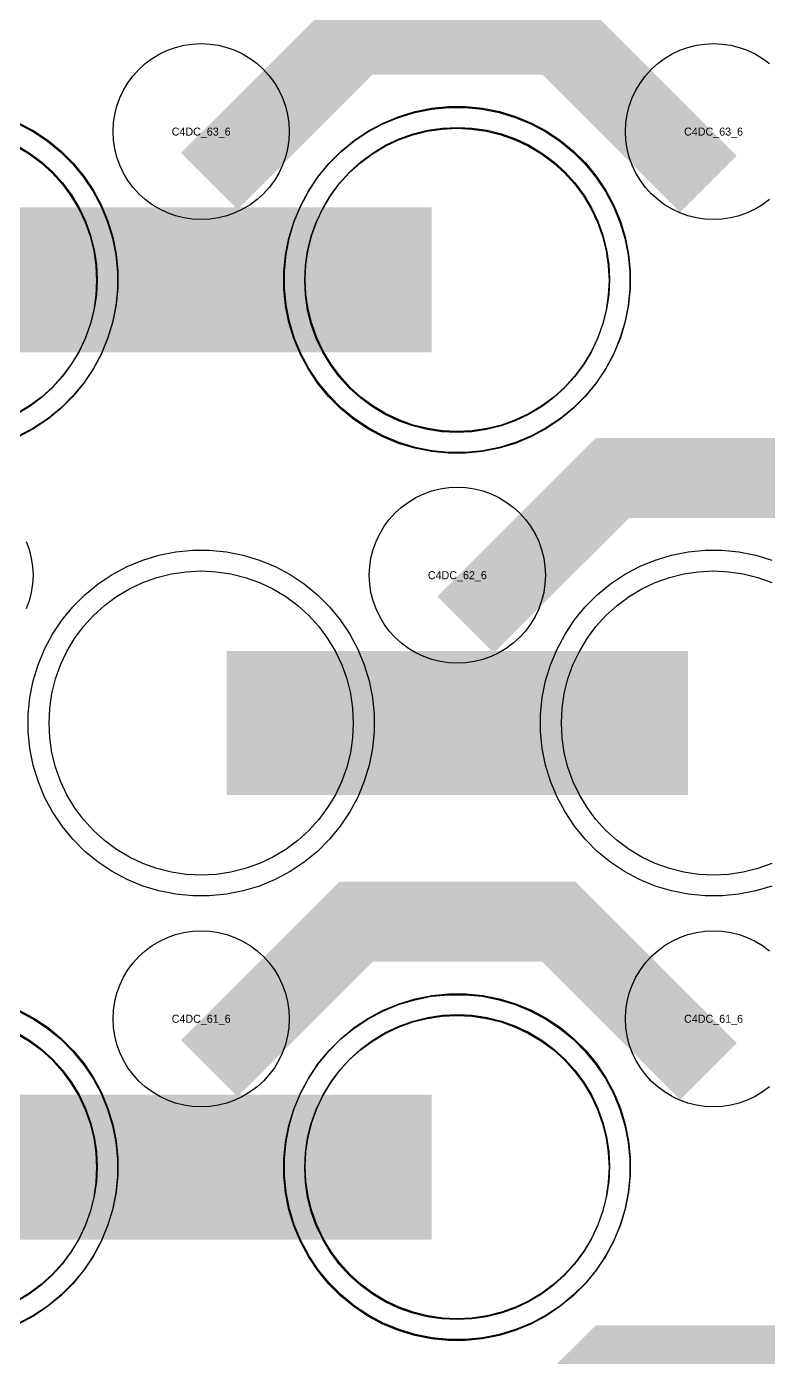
# Model space of a CAD drawing. Extents: x -11880 to 11880, y -14992 to 14992.
# Drawn here: x -10134.5 to -9902.9, y -6446.7 to -6031 of the extents above; entities that cross this region are included whole.
import ezdxf
from ezdxf.enums import TextEntityAlignment as Align

# ---------------------------------------------------------------- set-up
doc = ezdxf.new("R2010")
doc.units = 0
doc.header["$MEASUREMENT"] = 0
for name, color, linetype in [('GDS_775_DT_237', 138, 'CONTINUOUS'), ('RDL1_FS', 34, 'CONTINUOUS'), ('RDL_BS', 160, 'CONTINUOUS')]:
    doc.layers.add(name, color=color, linetype=linetype)

msp = doc.modelspace()

# ---------------------------------------------------------------- linework, layer by layer
at = {"layer": 'RDL1_FS', "color": 241, "true_color": 0xf7abae}
for points in [[(-10000.149, -6157.821), (-10004.806, -6157.592), (-10009.417, -6156.908), (-10013.94, -6155.776), (-10018.33, -6154.204), (-10022.544, -6152.212), (-10026.544, -6149.814), (-10030.289, -6147.036), (-10033.743, -6143.906), (-10036.873, -6140.452), (-10039.651, -6136.707), (-10042.049, -6132.707), (-10044.041, -6128.493), (-10045.613, -6124.103), (-10046.745, -6119.58), (-10047.429, -6114.969), (-10047.658, -6110.312), (-10047.429, -6105.655), (-10046.745, -6101.044), (-10045.613, -6096.521), (-10044.041, -6092.131), (-10042.049, -6087.917), (-10039.651, -6083.917), (-10036.873, -6080.172), (-10033.743, -6076.718), (-10030.289, -6073.588), (-10026.544, -6070.81), (-10022.544, -6068.412), (-10018.33, -6066.42), (-10013.94, -6064.848), (-10009.417, -6063.716), (-10004.806, -6063.032), (-10000.149, -6062.803), (-9995.492, -6063.032), (-9990.881, -6063.716), (-9986.358, -6064.848), (-9981.968, -6066.42), (-9977.754, -6068.412), (-9973.754, -6070.81), (-9970.009, -6073.588), (-9966.555, -6076.718), (-9963.425, -6080.172), (-9960.647, -6083.917), (-9958.249, -6087.917), (-9956.257, -6092.131), (-9954.685, -6096.521), (-9953.553, -6101.044), (-9952.869, -6105.655), (-9952.64, -6110.312), (-9952.869, -6114.969), (-9953.553, -6119.58), (-9954.685, -6124.103), (-9956.257, -6128.493), (-9958.249, -6132.707), (-9960.647, -6136.707), (-9963.425, -6140.452), (-9966.555, -6143.906), (-9970.009, -6147.036), (-9973.754, -6149.814), (-9977.754, -6152.212), (-9981.968, -6154.204), (-9986.358, -6155.776), (-9990.881, -6156.908), (-9995.492, -6157.592)], [(-10000.149, -6434.946), (-10004.806, -6434.717), (-10009.417, -6434.033), (-10013.94, -6432.901), (-10018.33, -6431.329), (-10022.544, -6429.337), (-10026.544, -6426.939), (-10030.289, -6424.161), (-10033.743, -6421.031), (-10036.873, -6417.577), (-10039.651, -6413.832), (-10042.049, -6409.832), (-10044.041, -6405.618), (-10045.613, -6401.228), (-10046.745, -6396.705), (-10047.429, -6392.094), (-10047.658, -6387.437), (-10047.429, -6382.78), (-10046.745, -6378.169), (-10045.613, -6373.646), (-10044.041, -6369.256), (-10042.049, -6365.042), (-10039.651, -6361.042), (-10036.873, -6357.297), (-10033.743, -6353.843), (-10030.289, -6350.713), (-10026.544, -6347.935), (-10022.544, -6345.537), (-10018.33, -6343.545), (-10013.94, -6341.973), (-10009.417, -6340.841), (-10004.806, -6340.157), (-10000.149, -6339.928), (-9995.492, -6340.157), (-9990.881, -6340.841), (-9986.358, -6341.973), (-9981.968, -6343.545), (-9977.754, -6345.537), (-9973.754, -6347.935), (-9970.009, -6350.713), (-9966.555, -6353.843), (-9963.425, -6357.297), (-9960.647, -6361.042), (-9958.249, -6365.042), (-9956.257, -6369.256), (-9954.685, -6373.646), (-9953.553, -6378.169), (-9952.869, -6382.78), (-9952.64, -6387.437), (-9952.869, -6392.094), (-9953.553, -6396.705), (-9954.685, -6401.228), (-9956.257, -6405.618), (-9958.249, -6409.832), (-9960.647, -6413.832), (-9963.425, -6417.577), (-9966.555, -6421.031), (-9970.009, -6424.161), (-9973.754, -6426.939), (-9977.754, -6429.337), (-9981.968, -6431.329), (-9986.358, -6432.901), (-9990.881, -6434.033), (-9995.492, -6434.717)]]:
    msp.add_lwpolyline(points, close=True, dxfattribs=at)
at = {"layer": 'RDL1_FS'}
for points in [[(-10000, -6157.539), (-10004.657, -6157.31), (-10009.268, -6156.626), (-10013.791, -6155.494), (-10018.181, -6153.922), (-10022.395, -6151.93), (-10026.395, -6149.532), (-10030.14, -6146.754), (-10033.594, -6143.624), (-10036.724, -6140.17), (-10039.502, -6136.425), (-10041.9, -6132.425), (-10043.892, -6128.211), (-10045.464, -6123.821), (-10046.596, -6119.298), (-10047.28, -6114.687), (-10047.509, -6110.03), (-10047.28, -6105.373), (-10046.596, -6100.762), (-10045.464, -6096.239), (-10043.892, -6091.849), (-10041.9, -6087.635), (-10039.502, -6083.635), (-10036.724, -6079.89), (-10033.594, -6076.436), (-10030.14, -6073.306), (-10026.395, -6070.528), (-10022.395, -6068.13), (-10018.181, -6066.138), (-10013.791, -6064.566), (-10009.268, -6063.434), (-10004.657, -6062.75), (-10000, -6062.521), (-9995.343, -6062.75), (-9990.732, -6063.434), (-9986.209, -6064.566), (-9981.819, -6066.138), (-9977.605, -6068.13), (-9973.605, -6070.528), (-9969.86, -6073.306), (-9966.406, -6076.436), (-9963.276, -6079.89), (-9960.498, -6083.635), (-9958.1, -6087.635), (-9956.108, -6091.849), (-9954.536, -6096.239), (-9953.404, -6100.762), (-9952.72, -6105.373), (-9952.491, -6110.03), (-9952.72, -6114.687), (-9953.404, -6119.298), (-9954.536, -6123.821), (-9956.108, -6128.211), (-9958.1, -6132.425), (-9960.498, -6136.425), (-9963.276, -6140.17), (-9966.406, -6143.624), (-9969.86, -6146.754), (-9973.605, -6149.532), (-9977.605, -6151.93), (-9981.819, -6153.922), (-9986.209, -6155.494), (-9990.732, -6156.626), (-9995.343, -6157.31)], [(-10080, -6296.099), (-10084.657, -6295.87), (-10089.268, -6295.186), (-10093.791, -6294.054), (-10098.181, -6292.482), (-10102.395, -6290.49), (-10106.395, -6288.092), (-10110.14, -6285.314), (-10113.594, -6282.184), (-10116.724, -6278.73), (-10119.502, -6274.985), (-10121.9, -6270.985), (-10123.892, -6266.771), (-10125.464, -6262.381), (-10126.596, -6257.858), (-10127.28, -6253.247), (-10127.509, -6248.59), (-10127.28, -6243.933), (-10126.596, -6239.322), (-10125.464, -6234.799), (-10123.892, -6230.409), (-10121.9, -6226.195), (-10119.502, -6222.195), (-10116.724, -6218.45), (-10113.594, -6214.996), (-10110.14, -6211.866), (-10106.395, -6209.088), (-10102.395, -6206.69), (-10098.181, -6204.698), (-10093.791, -6203.126), (-10089.268, -6201.994), (-10084.657, -6201.31), (-10080, -6201.081), (-10075.343, -6201.31), (-10070.732, -6201.994), (-10066.209, -6203.126), (-10061.819, -6204.698), (-10057.605, -6206.69), (-10053.605, -6209.088), (-10049.86, -6211.866), (-10046.406, -6214.996), (-10043.276, -6218.45), (-10040.498, -6222.195), (-10038.1, -6226.195), (-10036.108, -6230.409), (-10034.536, -6234.799), (-10033.404, -6239.322), (-10032.72, -6243.933), (-10032.491, -6248.59), (-10032.72, -6253.247), (-10033.404, -6257.858), (-10034.536, -6262.381), (-10036.108, -6266.771), (-10038.1, -6270.985), (-10040.498, -6274.985), (-10043.276, -6278.73), (-10046.406, -6282.184), (-10049.86, -6285.314), (-10053.605, -6288.092), (-10057.605, -6290.49), (-10061.819, -6292.482), (-10066.209, -6294.054), (-10070.732, -6295.186), (-10075.343, -6295.87)], [(-10000, -6434.664), (-10004.657, -6434.435), (-10009.268, -6433.751), (-10013.791, -6432.619), (-10018.181, -6431.047), (-10022.395, -6429.055), (-10026.395, -6426.657), (-10030.14, -6423.879), (-10033.594, -6420.749), (-10036.724, -6417.295), (-10039.502, -6413.55), (-10041.9, -6409.55), (-10043.892, -6405.336), (-10045.464, -6400.946), (-10046.596, -6396.423), (-10047.28, -6391.812), (-10047.509, -6387.155), (-10047.28, -6382.498), (-10046.596, -6377.887), (-10045.464, -6373.364), (-10043.892, -6368.974), (-10041.9, -6364.76), (-10039.502, -6360.76), (-10036.724, -6357.015), (-10033.594, -6353.561), (-10030.14, -6350.431), (-10026.395, -6347.653), (-10022.395, -6345.255), (-10018.181, -6343.263), (-10013.791, -6341.691), (-10009.268, -6340.559), (-10004.657, -6339.875), (-10000, -6339.646), (-9995.343, -6339.875), (-9990.732, -6340.559), (-9986.209, -6341.691), (-9981.819, -6343.263), (-9977.605, -6345.255), (-9973.605, -6347.653), (-9969.86, -6350.431), (-9966.406, -6353.561), (-9963.276, -6357.015), (-9960.498, -6360.76), (-9958.1, -6364.76), (-9956.108, -6368.974), (-9954.536, -6373.364), (-9953.404, -6377.887), (-9952.72, -6382.498), (-9952.491, -6387.155), (-9952.72, -6391.812), (-9953.404, -6396.423), (-9954.536, -6400.946), (-9956.108, -6405.336), (-9958.1, -6409.55), (-9960.498, -6413.55), (-9963.276, -6417.295), (-9966.406, -6420.749), (-9969.86, -6423.879), (-9973.605, -6426.657), (-9977.605, -6429.055), (-9981.819, -6431.047), (-9986.209, -6432.619), (-9990.732, -6433.751), (-9995.343, -6434.435)]]:
    msp.add_lwpolyline(points, close=True, dxfattribs=at)
at = {"layer": 'RDL1_FS', "color": 241, "true_color": 0xf7abae}
for points in [[(-10137.754, -6068.412), (-10133.754, -6070.81), (-10130.009, -6073.588), (-10126.555, -6076.718), (-10123.425, -6080.172), (-10120.647, -6083.917), (-10118.249, -6087.917), (-10116.257, -6092.131), (-10114.685, -6096.521), (-10113.553, -6101.044), (-10112.869, -6105.655), (-10112.64, -6110.312), (-10112.869, -6114.969), (-10113.553, -6119.58), (-10114.685, -6124.103), (-10116.257, -6128.493), (-10118.249, -6132.707), (-10120.647, -6136.707), (-10123.425, -6140.452), (-10126.555, -6143.906), (-10130.009, -6147.036), (-10133.754, -6149.814), (-10137.754, -6152.212)], [(-10137.754, -6345.537), (-10133.754, -6347.935), (-10130.009, -6350.713), (-10126.555, -6353.843), (-10123.425, -6357.297), (-10120.647, -6361.042), (-10118.249, -6365.042), (-10116.257, -6369.256), (-10114.685, -6373.646), (-10113.553, -6378.169), (-10112.869, -6382.78), (-10112.64, -6387.437), (-10112.869, -6392.094), (-10113.553, -6396.705), (-10114.685, -6401.228), (-10116.257, -6405.618), (-10118.249, -6409.832), (-10120.647, -6413.832), (-10123.425, -6417.577), (-10126.555, -6421.031), (-10130.009, -6424.161), (-10133.754, -6426.939), (-10137.754, -6429.337)]]:
    msp.add_lwpolyline(points, dxfattribs=at)
at = {"layer": 'RDL1_FS'}
for points in [[(-10137.605, -6068.13), (-10133.605, -6070.528), (-10129.86, -6073.306), (-10126.406, -6076.436), (-10123.276, -6079.89), (-10120.498, -6083.635), (-10118.1, -6087.635), (-10116.108, -6091.849), (-10114.536, -6096.239), (-10113.404, -6100.762), (-10112.72, -6105.373), (-10112.491, -6110.03), (-10112.72, -6114.687), (-10113.404, -6119.298), (-10114.536, -6123.821), (-10116.108, -6128.211), (-10118.1, -6132.425), (-10120.498, -6136.425), (-10123.276, -6140.17), (-10126.406, -6143.624), (-10129.86, -6146.754), (-10133.605, -6149.532), (-10137.605, -6151.93)], [(-9901.819, -6292.482), (-9906.209, -6294.054), (-9910.732, -6295.186), (-9915.343, -6295.87), (-9920, -6296.099), (-9924.657, -6295.87), (-9929.268, -6295.186), (-9933.791, -6294.054), (-9938.181, -6292.482), (-9942.395, -6290.49), (-9946.395, -6288.092), (-9950.14, -6285.314), (-9953.594, -6282.184), (-9956.724, -6278.73), (-9959.502, -6274.985), (-9961.9, -6270.985), (-9963.892, -6266.771), (-9965.464, -6262.381), (-9966.596, -6257.858), (-9967.28, -6253.247), (-9967.509, -6248.59), (-9967.28, -6243.933), (-9966.596, -6239.322), (-9965.464, -6234.799), (-9963.892, -6230.409), (-9961.9, -6226.195), (-9959.502, -6222.195), (-9956.724, -6218.45), (-9953.594, -6214.996), (-9950.14, -6211.866), (-9946.395, -6209.088), (-9942.395, -6206.69), (-9938.181, -6204.698), (-9933.791, -6203.126), (-9929.268, -6201.994), (-9924.657, -6201.31), (-9920, -6201.081), (-9915.343, -6201.31), (-9910.732, -6201.994), (-9906.209, -6203.126), (-9901.819, -6204.698)], [(-10137.605, -6345.255), (-10133.605, -6347.653), (-10129.86, -6350.431), (-10126.406, -6353.561), (-10123.276, -6357.015), (-10120.498, -6360.76), (-10118.1, -6364.76), (-10116.108, -6368.974), (-10114.536, -6373.364), (-10113.404, -6377.887), (-10112.72, -6382.498), (-10112.491, -6387.155), (-10112.72, -6391.812), (-10113.404, -6396.423), (-10114.536, -6400.946), (-10116.108, -6405.336), (-10118.1, -6409.55), (-10120.498, -6413.55), (-10123.276, -6417.295), (-10126.406, -6420.749), (-10129.86, -6423.879), (-10133.605, -6426.657), (-10137.605, -6429.055)]]:
    msp.add_lwpolyline(points, dxfattribs=at)
at = {"layer": 'RDL1_FS', "color": 241, "true_color": 0xf7abae}
for points in [[(-10152.147, -6110.312, 45, 45, 0), (-10080.147, -6110.312, 45, 45, 0)], [(-10080.147, -6110.312, 45, 45, 0), (-10008.147, -6110.312, 45, 45, 0)], [(-10152.147, -6387.437, 45, 45, 0), (-10080.147, -6387.437, 45, 45, 0)], [(-10080.147, -6387.437, 45, 45, 0), (-10008.147, -6387.437, 45, 45, 0)]]:
    msp.add_lwpolyline(points, format="xyseb", dxfattribs=at)
at = {"layer": 'RDL1_FS'}
for points in [[(-10151.998, -6110.03, 45, 45, 0), (-10079.998, -6110.03, 45, 45, 0)], [(-10079.998, -6110.03, 45, 45, 0), (-10007.998, -6110.03, 45, 45, 0)], [(-10071.998, -6248.59, 45, 45, 0), (-9999.998, -6248.59, 45, 45, 0)], [(-9999.998, -6248.59, 45, 45, 0), (-9927.998, -6248.59, 45, 45, 0)], [(-10151.998, -6387.155, 45, 45, 0), (-10079.998, -6387.155, 45, 45, 0)], [(-10079.998, -6387.155, 45, 45, 0), (-10007.998, -6387.155, 45, 45, 0)]]:
    msp.add_lwpolyline(points, format="xyseb", dxfattribs=at)
at = {"layer": 'RDL_BS'}
for points in [[(-10077.438, -6079.344, 25, 25, 0), (-10031.623, -6033.529, 25, 25, 0), (-9998.07, -6033.529, 25, 25, 0)], [(-9921.599, -6080.243, 25, 25, 0), (-9968.313, -6033.529, 25, 25, 0), (-9998.071, -6033.529, 25, 25, 0)], [(-9997.438, -6217.904, 25, 25, 0), (-9951.623, -6172.089, 25, 25, 0), (-9918.07, -6172.089, 25, 25, 0)], [(-9841.599, -6218.803, 25, 25, 0), (-9888.313, -6172.089, 25, 25, 0), (-9918.071, -6172.089, 25, 25, 0)], [(-10077.438, -6356.469, 25, 25, 0), (-10031.623, -6310.654, 25, 25, 0), (-9998.07, -6310.654, 25, 25, 0)], [(-9921.599, -6357.368, 25, 25, 0), (-9968.313, -6310.654, 25, 25, 0), (-9998.071, -6310.654, 25, 25, 0)], [(-9997.438, -6495.034, 25, 25, 0), (-9951.623, -6449.219, 25, 25, 0), (-9918.07, -6449.219, 25, 25, 0)], [(-9841.599, -6495.933, 25, 25, 0), (-9888.313, -6449.219, 25, 25, 0), (-9918.071, -6449.219, 25, 25, 0)]]:
    msp.add_lwpolyline(points, format="xyseb", dxfattribs=at)
for points in [[(-10080, -6091.336), (-10082.693, -6091.204), (-10085.365, -6090.808), (-10087.984, -6090.151), (-10090.519, -6089.244), (-10092.956, -6088.092), (-10095.28, -6086.699), (-10097.443, -6085.096), (-10099.442, -6083.284), (-10101.254, -6081.285), (-10102.857, -6079.122), (-10104.25, -6076.798), (-10105.402, -6074.361), (-10106.309, -6071.826), (-10106.966, -6069.207), (-10107.362, -6066.535), (-10107.494, -6063.842), (-10107.362, -6061.149), (-10106.966, -6058.477), (-10106.309, -6055.858), (-10105.402, -6053.323), (-10104.25, -6050.886), (-10102.857, -6048.562), (-10101.254, -6046.399), (-10099.442, -6044.4), (-10097.443, -6042.588), (-10095.28, -6040.985), (-10092.956, -6039.592), (-10090.519, -6038.44), (-10087.984, -6037.533), (-10085.365, -6036.876), (-10082.693, -6036.48), (-10080, -6036.348), (-10077.307, -6036.48), (-10074.635, -6036.876), (-10072.016, -6037.533), (-10069.481, -6038.44), (-10067.044, -6039.592), (-10064.72, -6040.985), (-10062.557, -6042.588), (-10060.558, -6044.4), (-10058.746, -6046.399), (-10057.143, -6048.562), (-10055.75, -6050.886), (-10054.598, -6053.323), (-10053.691, -6055.858), (-10053.034, -6058.477), (-10052.638, -6061.149), (-10052.506, -6063.842), (-10052.638, -6066.535), (-10053.034, -6069.207), (-10053.691, -6071.826), (-10054.598, -6074.361), (-10055.75, -6076.798), (-10057.143, -6079.122), (-10058.746, -6081.285), (-10060.558, -6083.284), (-10062.557, -6085.096), (-10064.72, -6086.699), (-10067.044, -6088.092), (-10069.481, -6089.244), (-10072.016, -6090.151), (-10074.635, -6090.808), (-10077.307, -6091.204)], [(-10002.644, -6164.03), (-10007.938, -6163.513), (-10013.165, -6162.467), (-10018.205, -6160.936), (-10023.115, -6158.905), (-10027.777, -6156.413), (-10032.191, -6153.466), (-10036.292, -6150.104), (-10040.074, -6146.322), (-10043.436, -6142.221), (-10046.383, -6137.807), (-10048.875, -6133.145), (-10050.906, -6128.235), (-10052.437, -6123.195), (-10053.483, -6117.968), (-10054, -6112.674), (-10054, -6107.386), (-10053.483, -6102.092), (-10052.437, -6096.865), (-10050.906, -6091.825), (-10048.875, -6086.915), (-10046.383, -6082.253), (-10043.436, -6077.839), (-10040.074, -6073.738), (-10036.292, -6069.956), (-10032.191, -6066.594), (-10027.777, -6063.647), (-10023.115, -6061.155), (-10018.205, -6059.124), (-10013.165, -6057.593), (-10007.938, -6056.547), (-10002.644, -6056.03), (-9997.356, -6056.03), (-9992.062, -6056.547), (-9986.835, -6057.593), (-9981.795, -6059.124), (-9976.885, -6061.155), (-9972.223, -6063.647), (-9967.809, -6066.594), (-9963.708, -6069.956), (-9959.926, -6073.738), (-9956.564, -6077.839), (-9953.617, -6082.253), (-9951.125, -6086.915), (-9949.094, -6091.825), (-9947.563, -6096.865), (-9946.517, -6102.092), (-9946, -6107.386), (-9946, -6112.674), (-9946.517, -6117.968), (-9947.563, -6123.195), (-9949.094, -6128.235), (-9951.125, -6133.145), (-9953.617, -6137.807), (-9956.564, -6142.221), (-9959.926, -6146.322), (-9963.708, -6150.104), (-9967.809, -6153.466), (-9972.223, -6156.413), (-9976.885, -6158.905), (-9981.795, -6160.936), (-9986.835, -6162.467), (-9992.062, -6163.513), (-9997.356, -6164.03)], [(-10000, -6229.896), (-10002.693, -6229.764), (-10005.365, -6229.368), (-10007.984, -6228.711), (-10010.519, -6227.804), (-10012.956, -6226.652), (-10015.28, -6225.259), (-10017.443, -6223.656), (-10019.442, -6221.844), (-10021.254, -6219.845), (-10022.857, -6217.682), (-10024.25, -6215.358), (-10025.402, -6212.921), (-10026.309, -6210.386), (-10026.966, -6207.767), (-10027.362, -6205.095), (-10027.494, -6202.402), (-10027.362, -6199.709), (-10026.966, -6197.037), (-10026.309, -6194.418), (-10025.402, -6191.883), (-10024.25, -6189.446), (-10022.857, -6187.122), (-10021.254, -6184.959), (-10019.442, -6182.96), (-10017.443, -6181.148), (-10015.28, -6179.545), (-10012.956, -6178.152), (-10010.519, -6177), (-10007.984, -6176.093), (-10005.365, -6175.436), (-10002.693, -6175.04), (-10000, -6174.908), (-9997.307, -6175.04), (-9994.635, -6175.436), (-9992.016, -6176.093), (-9989.481, -6177), (-9987.044, -6178.152), (-9984.72, -6179.545), (-9982.557, -6181.148), (-9980.558, -6182.96), (-9978.746, -6184.959), (-9977.143, -6187.122), (-9975.75, -6189.446), (-9974.598, -6191.883), (-9973.691, -6194.418), (-9973.034, -6197.037), (-9972.638, -6199.709), (-9972.506, -6202.402), (-9972.638, -6205.095), (-9973.034, -6207.767), (-9973.691, -6210.386), (-9974.598, -6212.921), (-9975.75, -6215.358), (-9977.143, -6217.682), (-9978.746, -6219.845), (-9980.558, -6221.844), (-9982.557, -6223.656), (-9984.72, -6225.259), (-9987.044, -6226.652), (-9989.481, -6227.804), (-9992.016, -6228.711), (-9994.635, -6229.368), (-9997.307, -6229.764)], [(-10082.644, -6302.59), (-10087.938, -6302.073), (-10093.165, -6301.027), (-10098.205, -6299.496), (-10103.115, -6297.465), (-10107.777, -6294.973), (-10112.191, -6292.026), (-10116.292, -6288.664), (-10120.074, -6284.882), (-10123.436, -6280.781), (-10126.383, -6276.367), (-10128.875, -6271.705), (-10130.906, -6266.795), (-10132.437, -6261.755), (-10133.483, -6256.528), (-10134, -6251.234), (-10134, -6245.946), (-10133.483, -6240.652), (-10132.437, -6235.425), (-10130.906, -6230.385), (-10128.875, -6225.475), (-10126.383, -6220.813), (-10123.436, -6216.399), (-10120.074, -6212.298), (-10116.292, -6208.516), (-10112.191, -6205.154), (-10107.777, -6202.207), (-10103.115, -6199.715), (-10098.205, -6197.684), (-10093.165, -6196.153), (-10087.938, -6195.107), (-10082.644, -6194.59), (-10077.356, -6194.59), (-10072.062, -6195.107), (-10066.835, -6196.153), (-10061.795, -6197.684), (-10056.885, -6199.715), (-10052.223, -6202.207), (-10047.809, -6205.154), (-10043.708, -6208.516), (-10039.926, -6212.298), (-10036.564, -6216.399), (-10033.617, -6220.813), (-10031.125, -6225.475), (-10029.094, -6230.385), (-10027.563, -6235.425), (-10026.517, -6240.652), (-10026, -6245.946), (-10026, -6251.234), (-10026.517, -6256.528), (-10027.563, -6261.755), (-10029.094, -6266.795), (-10031.125, -6271.705), (-10033.617, -6276.367), (-10036.564, -6280.781), (-10039.926, -6284.882), (-10043.708, -6288.664), (-10047.809, -6292.026), (-10052.223, -6294.973), (-10056.885, -6297.465), (-10061.795, -6299.496), (-10066.835, -6301.027), (-10072.062, -6302.073), (-10077.356, -6302.59)], [(-10080, -6368.461), (-10082.693, -6368.329), (-10085.365, -6367.933), (-10087.984, -6367.276), (-10090.519, -6366.369), (-10092.956, -6365.217), (-10095.28, -6363.824), (-10097.443, -6362.221), (-10099.442, -6360.409), (-10101.254, -6358.41), (-10102.857, -6356.247), (-10104.25, -6353.923), (-10105.402, -6351.486), (-10106.309, -6348.951), (-10106.966, -6346.332), (-10107.362, -6343.66), (-10107.494, -6340.967), (-10107.362, -6338.274), (-10106.966, -6335.602), (-10106.309, -6332.983), (-10105.402, -6330.448), (-10104.25, -6328.011), (-10102.857, -6325.687), (-10101.254, -6323.524), (-10099.442, -6321.525), (-10097.443, -6319.713), (-10095.28, -6318.11), (-10092.956, -6316.717), (-10090.519, -6315.565), (-10087.984, -6314.658), (-10085.365, -6314.001), (-10082.693, -6313.605), (-10080, -6313.473), (-10077.307, -6313.605), (-10074.635, -6314.001), (-10072.016, -6314.658), (-10069.481, -6315.565), (-10067.044, -6316.717), (-10064.72, -6318.11), (-10062.557, -6319.713), (-10060.558, -6321.525), (-10058.746, -6323.524), (-10057.143, -6325.687), (-10055.75, -6328.011), (-10054.598, -6330.448), (-10053.691, -6332.983), (-10053.034, -6335.602), (-10052.638, -6338.274), (-10052.506, -6340.967), (-10052.638, -6343.66), (-10053.034, -6346.332), (-10053.691, -6348.951), (-10054.598, -6351.486), (-10055.75, -6353.923), (-10057.143, -6356.247), (-10058.746, -6358.41), (-10060.558, -6360.409), (-10062.557, -6362.221), (-10064.72, -6363.824), (-10067.044, -6365.217), (-10069.481, -6366.369), (-10072.016, -6367.276), (-10074.635, -6367.933), (-10077.307, -6368.329)], [(-10002.644, -6441.155), (-10007.938, -6440.638), (-10013.165, -6439.592), (-10018.205, -6438.061), (-10023.115, -6436.03), (-10027.777, -6433.538), (-10032.191, -6430.591), (-10036.292, -6427.229), (-10040.074, -6423.447), (-10043.436, -6419.346), (-10046.383, -6414.932), (-10048.875, -6410.27), (-10050.906, -6405.36), (-10052.437, -6400.32), (-10053.483, -6395.093), (-10054, -6389.799), (-10054, -6384.511), (-10053.483, -6379.217), (-10052.437, -6373.99), (-10050.906, -6368.95), (-10048.875, -6364.04), (-10046.383, -6359.378), (-10043.436, -6354.964), (-10040.074, -6350.863), (-10036.292, -6347.081), (-10032.191, -6343.719), (-10027.777, -6340.772), (-10023.115, -6338.28), (-10018.205, -6336.249), (-10013.165, -6334.718), (-10007.938, -6333.672), (-10002.644, -6333.155), (-9997.356, -6333.155), (-9992.062, -6333.672), (-9986.835, -6334.718), (-9981.795, -6336.249), (-9976.885, -6338.28), (-9972.223, -6340.772), (-9967.809, -6343.719), (-9963.708, -6347.081), (-9959.926, -6350.863), (-9956.564, -6354.964), (-9953.617, -6359.378), (-9951.125, -6364.04), (-9949.094, -6368.95), (-9947.563, -6373.99), (-9946.517, -6379.217), (-9946, -6384.511), (-9946, -6389.799), (-9946.517, -6395.093), (-9947.563, -6400.32), (-9949.094, -6405.36), (-9951.125, -6410.27), (-9953.617, -6414.932), (-9956.564, -6419.346), (-9959.926, -6423.447), (-9963.708, -6427.229), (-9967.809, -6430.591), (-9972.223, -6433.538), (-9976.885, -6436.03), (-9981.795, -6438.061), (-9986.835, -6439.592), (-9992.062, -6440.638), (-9997.356, -6441.155)]]:
    msp.add_lwpolyline(points, close=True, dxfattribs=at)
for points in [[(-9902.557, -6085.096), (-9904.72, -6086.699), (-9907.044, -6088.092), (-9909.481, -6089.244), (-9912.016, -6090.151), (-9914.635, -6090.808), (-9917.307, -6091.204), (-9920, -6091.336), (-9922.693, -6091.204), (-9925.365, -6090.808), (-9927.984, -6090.151), (-9930.519, -6089.244), (-9932.956, -6088.092), (-9935.28, -6086.699), (-9937.443, -6085.096), (-9939.442, -6083.284), (-9941.254, -6081.285), (-9942.857, -6079.122), (-9944.25, -6076.798), (-9945.402, -6074.361), (-9946.309, -6071.826), (-9946.966, -6069.207), (-9947.362, -6066.535), (-9947.494, -6063.842), (-9947.362, -6061.149), (-9946.966, -6058.477), (-9946.309, -6055.858), (-9945.402, -6053.323), (-9944.25, -6050.886), (-9942.857, -6048.562), (-9941.254, -6046.399), (-9939.442, -6044.4), (-9937.443, -6042.588), (-9935.28, -6040.985), (-9932.956, -6039.592), (-9930.519, -6038.44), (-9927.984, -6037.533), (-9925.365, -6036.876), (-9922.693, -6036.48), (-9920, -6036.348), (-9917.307, -6036.48), (-9914.635, -6036.876), (-9912.016, -6037.533), (-9909.481, -6038.44), (-9907.044, -6039.592), (-9904.72, -6040.985), (-9902.557, -6042.588)], [(-10136.885, -6061.155), (-10132.223, -6063.647), (-10127.809, -6066.594), (-10123.708, -6069.956), (-10119.926, -6073.738), (-10116.564, -6077.839), (-10113.617, -6082.253), (-10111.125, -6086.915), (-10109.094, -6091.825), (-10107.563, -6096.865), (-10106.517, -6102.092), (-10106, -6107.386), (-10106, -6112.674), (-10106.517, -6117.968), (-10107.563, -6123.195), (-10109.094, -6128.235), (-10111.125, -6133.145), (-10113.617, -6137.807), (-10116.564, -6142.221), (-10119.926, -6146.322), (-10123.708, -6150.104), (-10127.809, -6153.466), (-10132.223, -6156.413), (-10136.885, -6158.905)], [(-10134.598, -6191.883), (-10133.691, -6194.418), (-10133.034, -6197.037), (-10132.638, -6199.709), (-10132.506, -6202.402), (-10132.638, -6205.095), (-10133.034, -6207.767), (-10133.691, -6210.386), (-10134.598, -6212.921)], [(-9901.795, -6299.496), (-9906.835, -6301.027), (-9912.062, -6302.073), (-9917.356, -6302.59), (-9922.644, -6302.59), (-9927.938, -6302.073), (-9933.165, -6301.027), (-9938.205, -6299.496), (-9943.115, -6297.465), (-9947.777, -6294.973), (-9952.191, -6292.026), (-9956.292, -6288.664), (-9960.074, -6284.882), (-9963.436, -6280.781), (-9966.383, -6276.367), (-9968.875, -6271.705), (-9970.906, -6266.795), (-9972.437, -6261.755), (-9973.483, -6256.528), (-9974, -6251.234), (-9974, -6245.946), (-9973.483, -6240.652), (-9972.437, -6235.425), (-9970.906, -6230.385), (-9968.875, -6225.475), (-9966.383, -6220.813), (-9963.436, -6216.399), (-9960.074, -6212.298), (-9956.292, -6208.516), (-9952.191, -6205.154), (-9947.777, -6202.207), (-9943.115, -6199.715), (-9938.205, -6197.684), (-9933.165, -6196.153), (-9927.938, -6195.107), (-9922.644, -6194.59), (-9917.356, -6194.59), (-9912.062, -6195.107), (-9906.835, -6196.153), (-9901.795, -6197.684)], [(-9902.557, -6362.221), (-9904.72, -6363.824), (-9907.044, -6365.217), (-9909.481, -6366.369), (-9912.016, -6367.276), (-9914.635, -6367.933), (-9917.307, -6368.329), (-9920, -6368.461), (-9922.693, -6368.329), (-9925.365, -6367.933), (-9927.984, -6367.276), (-9930.519, -6366.369), (-9932.956, -6365.217), (-9935.28, -6363.824), (-9937.443, -6362.221), (-9939.442, -6360.409), (-9941.254, -6358.41), (-9942.857, -6356.247), (-9944.25, -6353.923), (-9945.402, -6351.486), (-9946.309, -6348.951), (-9946.966, -6346.332), (-9947.362, -6343.66), (-9947.494, -6340.967), (-9947.362, -6338.274), (-9946.966, -6335.602), (-9946.309, -6332.983), (-9945.402, -6330.448), (-9944.25, -6328.011), (-9942.857, -6325.687), (-9941.254, -6323.524), (-9939.442, -6321.525), (-9937.443, -6319.713), (-9935.28, -6318.11), (-9932.956, -6316.717), (-9930.519, -6315.565), (-9927.984, -6314.658), (-9925.365, -6314.001), (-9922.693, -6313.605), (-9920, -6313.473), (-9917.307, -6313.605), (-9914.635, -6314.001), (-9912.016, -6314.658), (-9909.481, -6315.565), (-9907.044, -6316.717), (-9904.72, -6318.11), (-9902.557, -6319.713)], [(-10136.885, -6338.28), (-10132.223, -6340.772), (-10127.809, -6343.719), (-10123.708, -6347.081), (-10119.926, -6350.863), (-10116.564, -6354.964), (-10113.617, -6359.378), (-10111.125, -6364.04), (-10109.094, -6368.95), (-10107.563, -6373.99), (-10106.517, -6379.217), (-10106, -6384.511), (-10106, -6389.799), (-10106.517, -6395.093), (-10107.563, -6400.32), (-10109.094, -6405.36), (-10111.125, -6410.27), (-10113.617, -6414.932), (-10116.564, -6419.346), (-10119.926, -6423.447), (-10123.708, -6427.229), (-10127.809, -6430.591), (-10132.223, -6433.538), (-10136.885, -6436.03)]]:
    msp.add_lwpolyline(points, dxfattribs=at)
at = {"layer": 'RDL_BS', "color": 241, "true_color": 0xf7abae}
for points in [[(-10002.793, -6164.312), (-10008.087, -6163.795), (-10013.314, -6162.749), (-10018.354, -6161.218), (-10023.264, -6159.187), (-10027.926, -6156.695), (-10032.34, -6153.748), (-10036.441, -6150.386), (-10040.223, -6146.604), (-10043.585, -6142.503), (-10046.532, -6138.089), (-10049.024, -6133.427), (-10051.055, -6128.517), (-10052.586, -6123.477), (-10053.632, -6118.25), (-10054.149, -6112.956), (-10054.149, -6107.668), (-10053.632, -6102.374), (-10052.586, -6097.147), (-10051.055, -6092.107), (-10049.024, -6087.197), (-10046.532, -6082.535), (-10043.585, -6078.121), (-10040.223, -6074.02), (-10036.441, -6070.238), (-10032.34, -6066.876), (-10027.926, -6063.929), (-10023.264, -6061.437), (-10018.354, -6059.406), (-10013.314, -6057.875), (-10008.087, -6056.829), (-10002.793, -6056.312), (-9997.505, -6056.312), (-9992.211, -6056.829), (-9986.984, -6057.875), (-9981.944, -6059.406), (-9977.034, -6061.437), (-9972.372, -6063.929), (-9967.958, -6066.876), (-9963.857, -6070.238), (-9960.075, -6074.02), (-9956.713, -6078.121), (-9953.766, -6082.535), (-9951.274, -6087.197), (-9949.243, -6092.107), (-9947.712, -6097.147), (-9946.666, -6102.374), (-9946.149, -6107.668), (-9946.149, -6112.956), (-9946.666, -6118.25), (-9947.712, -6123.477), (-9949.243, -6128.517), (-9951.274, -6133.427), (-9953.766, -6138.089), (-9956.713, -6142.503), (-9960.075, -6146.604), (-9963.857, -6150.386), (-9967.958, -6153.748), (-9972.372, -6156.695), (-9977.034, -6159.187), (-9981.944, -6161.218), (-9986.984, -6162.749), (-9992.211, -6163.795), (-9997.505, -6164.312)], [(-10002.793, -6441.437), (-10008.087, -6440.92), (-10013.314, -6439.874), (-10018.354, -6438.343), (-10023.264, -6436.312), (-10027.926, -6433.82), (-10032.34, -6430.873), (-10036.441, -6427.511), (-10040.223, -6423.729), (-10043.585, -6419.628), (-10046.532, -6415.214), (-10049.024, -6410.552), (-10051.055, -6405.642), (-10052.586, -6400.602), (-10053.632, -6395.375), (-10054.149, -6390.081), (-10054.149, -6384.793), (-10053.632, -6379.499), (-10052.586, -6374.272), (-10051.055, -6369.232), (-10049.024, -6364.322), (-10046.532, -6359.66), (-10043.585, -6355.246), (-10040.223, -6351.145), (-10036.441, -6347.363), (-10032.34, -6344.001), (-10027.926, -6341.054), (-10023.264, -6338.562), (-10018.354, -6336.531), (-10013.314, -6335), (-10008.087, -6333.954), (-10002.793, -6333.437), (-9997.505, -6333.437), (-9992.211, -6333.954), (-9986.984, -6335), (-9981.944, -6336.531), (-9977.034, -6338.562), (-9972.372, -6341.054), (-9967.958, -6344.001), (-9963.857, -6347.363), (-9960.075, -6351.145), (-9956.713, -6355.246), (-9953.766, -6359.66), (-9951.274, -6364.322), (-9949.243, -6369.232), (-9947.712, -6374.272), (-9946.666, -6379.499), (-9946.149, -6384.793), (-9946.149, -6390.081), (-9946.666, -6395.375), (-9947.712, -6400.602), (-9949.243, -6405.642), (-9951.274, -6410.552), (-9953.766, -6415.214), (-9956.713, -6419.628), (-9960.075, -6423.729), (-9963.857, -6427.511), (-9967.958, -6430.873), (-9972.372, -6433.82), (-9977.034, -6436.312), (-9981.944, -6438.343), (-9986.984, -6439.874), (-9992.211, -6440.92), (-9997.505, -6441.437)]]:
    msp.add_lwpolyline(points, close=True, dxfattribs=at)
for points in [[(-10137.034, -6061.437), (-10132.372, -6063.929), (-10127.958, -6066.876), (-10123.857, -6070.238), (-10120.075, -6074.02), (-10116.713, -6078.121), (-10113.766, -6082.535), (-10111.274, -6087.197), (-10109.243, -6092.107), (-10107.712, -6097.147), (-10106.666, -6102.374), (-10106.149, -6107.668), (-10106.149, -6112.956), (-10106.666, -6118.25), (-10107.712, -6123.477), (-10109.243, -6128.517), (-10111.274, -6133.427), (-10113.766, -6138.089), (-10116.713, -6142.503), (-10120.075, -6146.604), (-10123.857, -6150.386), (-10127.958, -6153.748), (-10132.372, -6156.695), (-10137.034, -6159.187)], [(-10137.034, -6338.562), (-10132.372, -6341.054), (-10127.958, -6344.001), (-10123.857, -6347.363), (-10120.075, -6351.145), (-10116.713, -6355.246), (-10113.766, -6359.66), (-10111.274, -6364.322), (-10109.243, -6369.232), (-10107.712, -6374.272), (-10106.666, -6379.499), (-10106.149, -6384.793), (-10106.149, -6390.081), (-10106.666, -6395.375), (-10107.712, -6400.602), (-10109.243, -6405.642), (-10111.274, -6410.552), (-10113.766, -6415.214), (-10116.713, -6419.628), (-10120.075, -6423.729), (-10123.857, -6427.511), (-10127.958, -6430.873), (-10132.372, -6433.82), (-10137.034, -6436.312)]]:
    msp.add_lwpolyline(points, dxfattribs=at)

# ---------------------------------------------------------------- texts
at = {"layer": 'GDS_775_DT_237'}
for s, p in [('C4DC_63_6', (-10080, -6063.842)), ('C4DC_63_6', (-10080, -6063.842)), ('C4DC_63_6', (-9920, -6063.842)), ('C4DC_63_6', (-9920, -6063.842)), ('C4DC_62_6', (-10000, -6202.402)), ('C4DC_62_6', (-10000, -6202.402)), ('C4DC_61_6', (-10080, -6340.967)), ('C4DC_61_6', (-10080, -6340.967)), ('C4DC_61_6', (-9920, -6340.967)), ('C4DC_61_6', (-9920, -6340.967))]:
    msp.add_text(s, height=2.5, dxfattribs=at).set_placement(p, align=Align.MIDDLE_CENTER)

doc.saveas('drawing.dxf')
